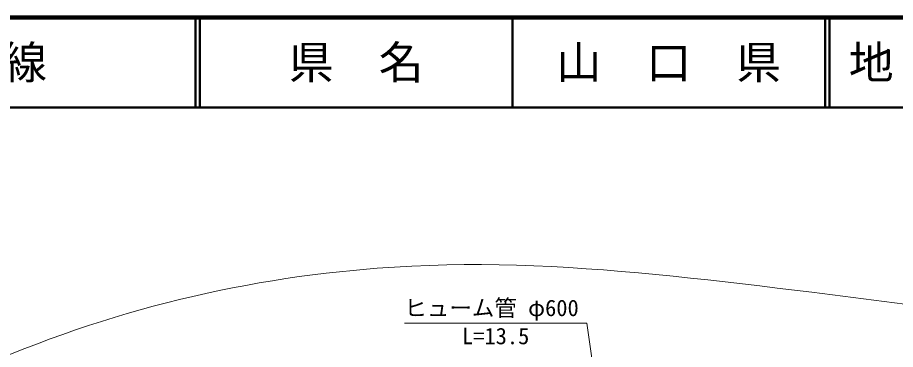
# Model space of a CAD drawing. Units: millimetres at full size, sheet at 1:1000; details may follow other scales. Extents: x 40000 to 680000, y 20000 to 380000.
# Drawn here: x 277984 to 375574, y 343045 to 380000 of the extents above; entities that cross this region are included whole.
import ezdxf
from ezdxf.enums import TextEntityAlignment as Align

# ---------------------------------------------------------------- set-up
doc = ezdxf.new("R2010")
doc.units = ezdxf.units.MM
doc.header["$LTSCALE"] = 1000
for name, color, linetype, lineweight in [('M-BGD', 7, 'Continuous', 13), ('M-STR-HTXT', 7, 'Continuous', 13), ('M-TTL', 2, 'Continuous', 140), ('M-TTL-LINE', 7, 'Continuous', 50)]:
    doc.layers.add(name, color=color, linetype=linetype, lineweight=lineweight)
doc.layers.add('M-TTL-TXT', color=7, linetype='Continuous')
doc.styles.add('ＭＳ ゴシック', font='')
doc.styles.get('ＭＳ ゴシック').set_extended_font_data('MS Gothic')

msp = doc.modelspace()

# ---------------------------------------------------------------- linework, layer by layer
at = {"layer": 'M-BGD'}
msp.add_lwpolyline([(342282, 338955), (341283, 345957), (320983, 345957)], dxfattribs=at)
at = {"layer": 'M-STR-HTXT'}
msp.add_line((366266, 349411), (392514, 346041), dxfattribs=at)
msp.add_lwpolyline([(366266, 349411), (364342, 349648), (362417, 349883), (360492, 350116), (358567, 350346), (356641, 350570), (354714, 350788), (352787, 350998), (350858, 351200), (348929, 351392), (346998, 351573), (345066, 351741), (343134, 351896), (341200, 352035), (339264, 352159), (337328, 352265), (335391, 352352), (333454, 352419), (331515, 352465), (329576, 352489), (327637, 352488), (325698, 352463), (323760, 352411), (321823, 352333), (319887, 352225), (317953, 352087), (316791, 351990)], dxfattribs=at)
msp.add_arc((328056, 217460), 135000, 94.78664, 115.24705, dxfattribs=at)
at = {"layer": 'M-TTL'}
msp.add_line((680000, 380000), (40000, 380000), dxfattribs=at)
at = {"layer": 'M-TTL-LINE'}
for p, q in [((297750, 380000), (297750, 370000)), ((298250, 380000), (298250, 370000)), ((333000, 380000), (333000, 370000)), ((367750, 380000), (367750, 370000)), ((368250, 380000), (368250, 370000)), ((40000, 370000), (680000, 370000))]:
    msp.add_line(p, q, dxfattribs=at)

# ---------------------------------------------------------------- texts
at = {"layer": 'M-BGD', "style": 'ＭＳ ゴシック'}
msp.add_text('ヒューム管 φ600', height=1833, dxfattribs=at).set_placement((320983, 346207), align=Align.BOTTOM_LEFT)
msp.add_text('L=13.5', height=1833, dxfattribs=at).set_placement((331133, 345457), align=Align.TOP_CENTER)
at = {"layer": 'M-TTL-TXT', "style": 'ＭＳ ゴシック'}
for s, p in [('主要地方道\u3000新南陽津和野線', (216234, 375000)), ('地 名', (370380, 375000))]:
    msp.add_text(s, height=3666, dxfattribs=at).set_placement(p, align=Align.MIDDLE_LEFT)
for s, p in [('県\u3000名', (315625, 375000)), ('山\u3000口\u3000県', (350375, 375000))]:
    msp.add_text(s, height=3666, dxfattribs=at).set_placement(p, align=Align.MIDDLE_CENTER)

doc.saveas('drawing.dxf')
